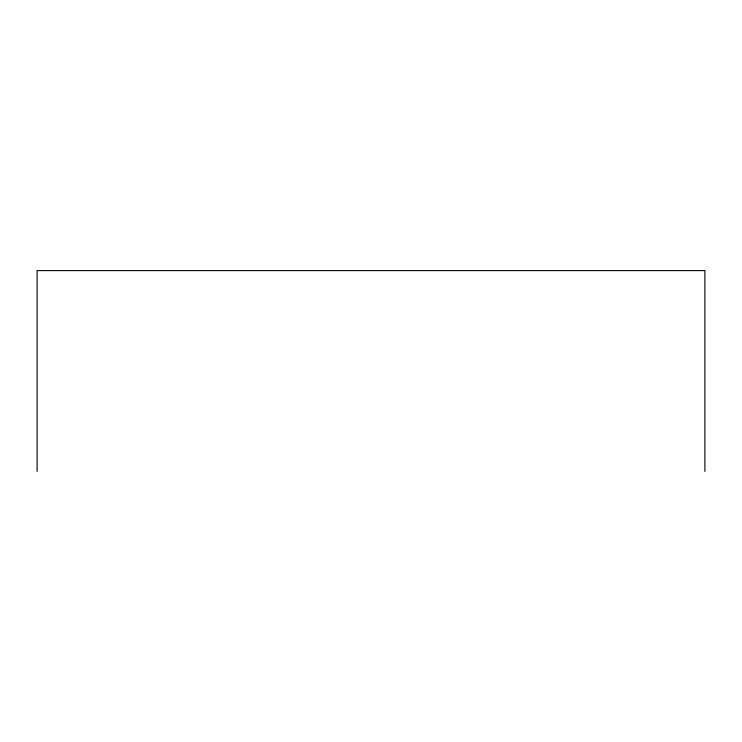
<?xml version="1.0" encoding="UTF-8"?>
<svg xmlns="http://www.w3.org/2000/svg" width="742" height="742" viewBox="0 0 742 742"><rect width="100%" height="100%" fill="white"/><g stroke="black" fill="none" stroke-linecap="round" stroke-linejoin="round"><path stroke-width="1.11" d="M704.9 471.402L704.9 270.598L37.1 270.598L37.1 471.402"/></g></svg>
